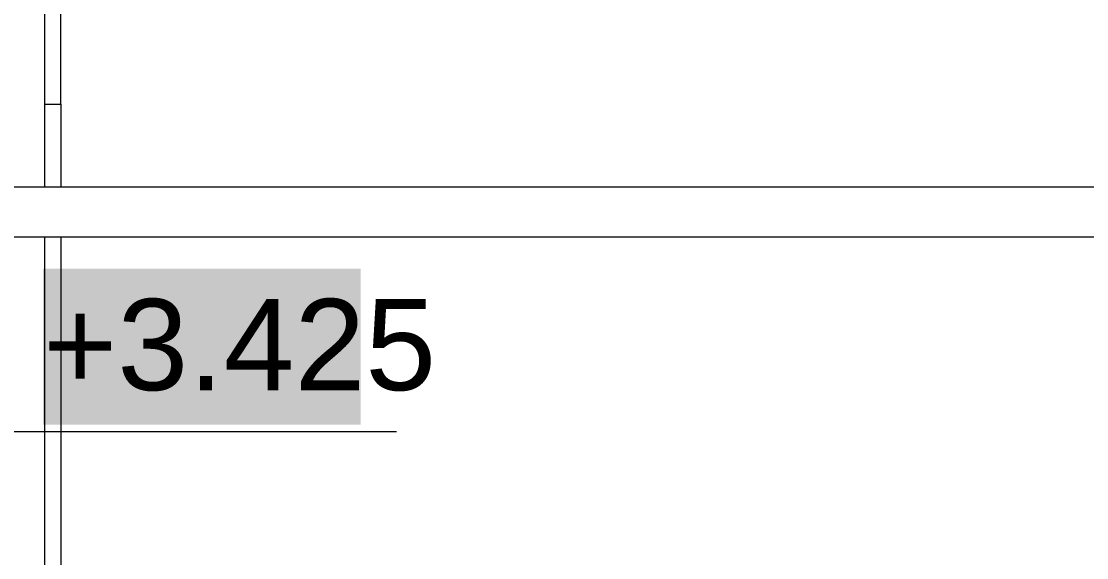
# Model space of a CAD drawing. Header units: millimetres. Extents: x -6983 to 114033, y -5968 to 36007.
# Drawn here: x 81509 to 84775, y 4543 to 6187 of the extents above; entities that cross this region are included whole.
import ezdxf

# ---------------------------------------------------------------- set-up
doc = ezdxf.new("R2010")
doc.units = ezdxf.units.MM
doc.layers.add('PDF _Геометрия', color=7, linetype='Continuous')
doc.layers.add('PDF _Текст', color=7, linetype='Continuous')
doc.layers.add('PDF _Сплошная заливка', color=7, linetype='Continuous', true_color=0xffffff)
doc.styles.add('PDF Arial', font='arial.ttf')

msp = doc.modelspace()

# ---------------------------------------------------------------- hatches: boundary and pattern name
at = {"layer": 'PDF _Сплошная заливка', "transparency": 33554559}
msp.add_hatch(color=256, dxfattribs=at).paths.add_polyline_path([(81575, 5429.5), (81575, 4951.1), (82548.7, 4951.1), (82548.7, 5429.5)])

# ---------------------------------------------------------------- linework, layer by layer
at = {"layer": 'PDF _Геометрия', "lineweight": 18}
for points in [[(81380.3, 5679.2), (81380.3, 6335.4), (81579.3, 6335.4), (81579.3, 5679.2)], [(84855.8, 5679.2), (84504.5, 5679.2), (84153.1, 5679.2), (83801.7, 5679.2), (83454.6, 5679.2), (83103.2, 5679.2), (82751.9, 5679.2), (82404.8, 5679.2), (82053.4, 5679.2), (81702, 5679.2), (81354.9, 5679.2)], [(81354.9, 5526.8), (81702, 5526.8), (82053.4, 5526.8), (82404.8, 5526.8), (82751.9, 5526.8), (83103.2, 5526.8), (83454.6, 5526.8), (83801.7, 5526.8), (84153.1, 5526.8), (84504.5, 5526.8), (84855.8, 5526.8)], [(81579.3, 5526.8), (81579.3, 2102.1)]]:
    msp.add_lwpolyline(points, dxfattribs=at)
at = {"layer": 'PDF _Геометрия', "lineweight": 9}
for points in [[(81630.1, 5933.2), (81630.1, 6335.4)], [(81579.3, 5933.2), (81630.1, 5933.2), (81630.1, 5679.2)], [(80766.5, 5526.8), (80982.4, 5526.8), (81160.2, 5526.8), (81460.7, 5230.5), (81393, 5162.8), (81160.2, 5395.6), (80927.3, 5162.8), (80859.6, 5230.5), (81160.2, 5526.8), (81160.2, 4929.9), (82658.8, 4929.9)], [(81630.1, 5526.8), (81630.1, 2864.1)]]:
    msp.add_lwpolyline(points, dxfattribs=at)

# ---------------------------------------------------------------- texts
at = {"layer": 'PDF _Текст', "insert": (81575, 5052.7), "char_height": 279.61, "attachment_point": 7, "style": 'PDF Arial'}
msp.add_mtext('+3.425', dxfattribs=at)

doc.saveas('drawing.dxf')
